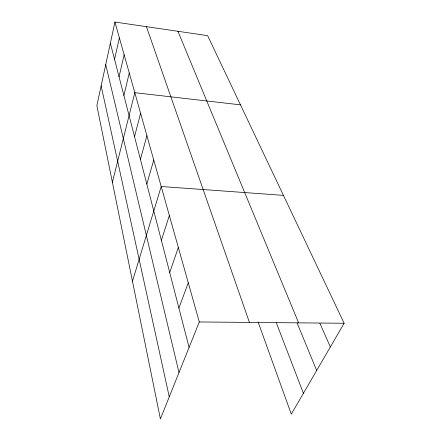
<?xml version="1.0" encoding="UTF-8"?>
<svg xmlns="http://www.w3.org/2000/svg" width="441" height="441" viewBox="0 0 441 441"><rect width="100%" height="100%" fill="white"/><g stroke="black" fill="none" stroke-linecap="round" stroke-linejoin="round"><path stroke-width="0.66" d="M114.941 22.05L96.86 105.642L160.392 418.95L199.299 321.958L114.941 22.05L207.628 35.638L344.14 323.259L291.286 414.138L258.073 321.908M114.555 59.408L119.379 37.832M119.053 76.778L124.147 54.772M123.882 95.443L129.274 73.002M112.4 182.254L134.808 92.676L240.477 104.848M134.538 136.616L140.613 113.32M140.431 159.388L146.903 135.685M146.82 184.095L153.744 159.989M132.476 281.275L161.197 186.499L283.436 195.363M161.378 240.356L169.366 215.533M169.719 272.582L178.346 247.467M178.908 308.094L188.274 282.753M199.299 321.958L344.14 323.259M319.874 323.281L330.348 346.968M177.927 31.283L298.612 322.845M297.074 322.906L316.671 370.49M276.369 322.878L303.414 393.284M146.429 26.664L249.424 322.404M110.366 43.207L189.084 347.42M105.73 64.634L178.996 372.568M101.143 85.846L169.261 396.839"/></g></svg>
